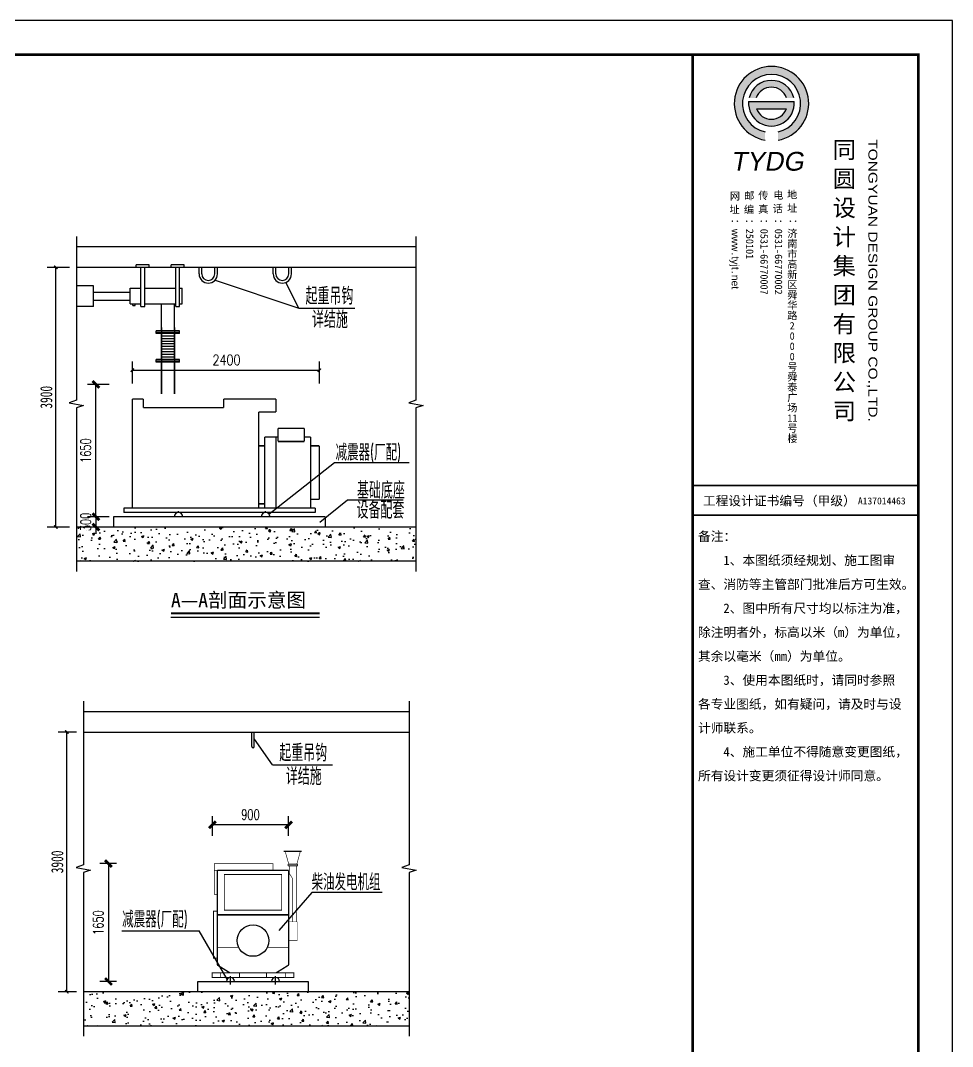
# Model space of a CAD drawing. Extents: x 1680526 to 2359975, y 920307 to 3738831.
# Drawn here: x 1841214 to 1868481, y 949683 to 979707 of the extents above; entities that cross this region are included whole.
import ezdxf

# ---------------------------------------------------------------- set-up
doc = ezdxf.new("R2010")
doc.units = 0
doc.header["$LTSCALE"] = 1000
for name, color, linetype in [('A-PUB_HATCH', 8, 'Continuous'), ('AXIS', 3, 'Continuous'), ('C-人防处理', 61, 'Continuous'), ('c-说明文字', 7, 'Continuous'), ('CAT', 3, 'Continuous'), ('DIM_SYMB', 3, 'Continuous'), ('ECA_TK', 7, 'Continuous'), ('TEL_DIM', 3, 'Continuous'), ('TEL_SYMB', 3, 'Continuous'), ('tk', 7, 'Continuous')]:
    doc.layers.add(name, color=color, linetype=linetype)
doc.styles.add('CCDI_T0G_01', font='arial.ttf')
doc.styles.add('DIM_FONT', font='SIMPLEX', dxfattribs={"width": 0.7, "bigfont": 'GBCBIG'})
doc.styles.add('SUNTXT', font='', dxfattribs={"height": 273})
doc.styles.add('TSSD_Rein', font='Tssdeng.shx', dxfattribs={"width": 0.7, "bigfont": 'hztxt.shx'})
doc.styles.add('tyad', font='swissk.ttf', dxfattribs={"height": 2.5})
doc.styles.add('黑体', font='simhei.ttf', dxfattribs={"height": 10})
doc.styles.add('黑体1_T3', font='simhei.ttf', dxfattribs={"width": 0.7})
doc.styles.get('SUNTXT').set_extended_font_data('SimSun')
doc.dimstyles.new('_TCH_ARCH&&100', dxfattribs={"dimtxt": 350, "dimasz": 100, "dimexe": 250, "dimexo": 300, "dimgap": 100, "dimtad": 1, "dimdec": 0, "dimzin": 0, "dimdsep": 46, "dimtxsty": '黑体1_T3', "dimblk": 'ARCHTICK', "dimcen": 0.09, "dimclrt": 7, "dimazin": 2, "dimtfac": 1, "dimtdec": 0, "dimtix": 1, "dimtmove": 2, "dimatfit": 3, "dimldrblk": 'ARCHTICK', "dimfxl": 0, "dimtolj": 1, "dimtzin": 0, "dimarcsym": 0})
doc.dimstyles.new('DIMN200', dxfattribs={"dimscale": 2, "dimtxt": 300, "dimasz": 200, "dimexe": 250, "dimexo": 300, "dimgap": 150, "dimtad": 1, "dimdec": 0, "dimzin": 0, "dimdsep": 46, "dimtxsty": 'DIM_FONT', "dimblk": 'ARCHTICK', "dimcen": 0.09, "dimclrt": 7, "dimazin": 2, "dimtfac": 1, "dimtdec": 0, "dimtix": 1, "dimtmove": 2, "dimatfit": 3, "dimfxl": 0, "dimtolj": 1, "dimtzin": 0, "dimarcsym": 0})

# ---------------------------------------------------------------- blocks, each defined once
blk = doc.blocks.new('_ArchTick')
at = {"color": 0, "linetype": 'ByBlock', "const_width": 0.4}
blk.add_lwpolyline([(-0.5, -0.5), (0.5, 0.5)], dxfattribs=at)
blk = doc.blocks.new('*D59')
at = {"layer": 'AXIS', "color": 0}
for p, q in [((1843809, 969056), (1843171, 969056)), ((1843809, 965182), (1843171, 965182))]:
    blk.add_line(p, q, dxfattribs=at)
at = {"layer": 'AXIS', "color": 0, "lineweight": -2}
blk.add_line((1843421, 965182), (1843421, 969056), dxfattribs=at)
at = {"layer": 'Defpoints', "color": 0}
for p in [(1843421, 969056), (1844109, 969056), (1844109, 965182)]:
    blk.add_point(p, dxfattribs=at)
at = {"layer": 'AXIS', "color": 0, "lineweight": -2, "xscale": 200, "yscale": 200, "zscale": 200}
for p, rotation in [((1843421, 969056), 90), ((1843421, 965182), 270)]:
    blk.add_blockref('_ArchTick', p, dxfattribs=dict(at, rotation=rotation))
at = {"layer": 'AXIS', "color": 7, "lineweight": -3, "insert": (1843121, 967119), "char_height": 300, "attachment_point": 5, "rotation": 90, "style": 'DIM_FONT'}
blk.add_mtext('\\A1;1650', dxfattribs=at)
blk = doc.blocks.new('*D60')
at = {"layer": 'AXIS', "color": 0, "lineweight": -2}
for p, q in [((1843421, 965182), (1843421, 965382)), ((1843809, 965182), (1843171, 965182)), ((1843421, 965182), (1843421, 964882)), ((1843809, 964882), (1843171, 964882)), ((1843421, 964882), (1843421, 964682))]:
    blk.add_line(p, q, dxfattribs=at)
at = {"layer": 'Defpoints', "color": 0}
for p in [(1844109, 965182), (1843421, 964882), (1844109, 964882)]:
    blk.add_point(p, dxfattribs=at)
at = {"layer": 'AXIS', "color": 0, "lineweight": -2, "xscale": 200, "yscale": 200, "zscale": 200}
for p, rotation in [((1843421, 965182), 270), ((1843421, 964882), 90)]:
    blk.add_blockref('_ArchTick', p, dxfattribs=dict(at, rotation=rotation))
at = {"layer": 'AXIS', "color": 7, "lineweight": -3, "insert": (1843121, 965032), "char_height": 300, "attachment_point": 5, "rotation": 90, "style": 'DIM_FONT'}
blk.add_mtext('\\A1;300', dxfattribs=at)
blk = doc.blocks.new('*D61')
at = {"layer": 'AXIS', "color": 0, "lineweight": -2}
for p, q in [((1846827, 955845), (1846827, 956418)), ((1849055, 955845), (1849055, 956418)), ((1849055, 956168), (1846827, 956168))]:
    blk.add_line(p, q, dxfattribs=at)
at = {"layer": 'Defpoints', "color": 0}
for p in [(1846827, 956168), (1846827, 955545), (1849055, 955545)]:
    blk.add_point(p, dxfattribs=at)
at = {"layer": 'AXIS', "color": 0, "lineweight": -2, "xscale": 200, "yscale": 200, "zscale": 200, "rotation": 180}
blk.add_blockref('_ArchTick', (1846827, 956168), dxfattribs=at)
at = {"layer": 'AXIS', "color": 0, "lineweight": -2, "xscale": 200, "yscale": 200, "zscale": 200}
blk.add_blockref('_ArchTick', (1849055, 956168), dxfattribs=at)
at = {"layer": 'AXIS', "color": 7, "lineweight": -3, "insert": (1847941, 956468), "char_height": 300, "attachment_point": 5, "style": 'DIM_FONT'}
blk.add_mtext('\\A1;900', dxfattribs=at)
blk = doc.blocks.new('*D62')
at = {"layer": 'AXIS', "color": 0}
for p, q in [((1844017, 955034), (1843537, 955034)), ((1844017, 951585), (1843537, 951585))]:
    blk.add_line(p, q, dxfattribs=at)
at = {"layer": 'AXIS', "color": 0, "lineweight": -2}
blk.add_line((1843787, 955034), (1843787, 951585), dxfattribs=at)
at = {"layer": 'Defpoints', "color": 0}
for p in [(1844317, 955034), (1843787, 951585), (1844317, 951585)]:
    blk.add_point(p, dxfattribs=at)
at = {"layer": 'AXIS', "color": 0, "lineweight": -2, "xscale": 200, "yscale": 200, "zscale": 200}
for p, rotation in [((1843787, 955034), 90), ((1843787, 951585), 270)]:
    blk.add_blockref('_ArchTick', p, dxfattribs=dict(at, rotation=rotation))
at = {"layer": 'AXIS', "color": 7, "lineweight": -3, "insert": (1843487, 953309), "char_height": 300, "attachment_point": 5, "rotation": 90, "style": 'DIM_FONT'}
blk.add_mtext('\\A1;1650', dxfattribs=at)
blk = doc.blocks.new('*D63')
at = {"layer": 'Defpoints', "color": 0}
for p in [(1842566, 958885), (1843151, 958885), (1843151, 951285)]:
    blk.add_point(p, dxfattribs=at)
at = {"layer": 'TEL_DIM', "color": 0, "lineweight": -2}
for p, q in [((1842851, 958885), (1842316, 958885)), ((1842566, 951285), (1842566, 958885)), ((1842851, 951285), (1842316, 951285))]:
    blk.add_line(p, q, dxfattribs=at)
at = {"layer": 'TEL_DIM', "color": 0, "lineweight": -2, "xscale": 100, "yscale": 100, "zscale": 100}
for p, rotation in [((1842566, 958885), 90), ((1842566, 951285), 270)]:
    blk.add_blockref('_ArchTick', p, dxfattribs=dict(at, rotation=rotation))
at = {"layer": 'TEL_DIM', "color": 7, "insert": (1842290, 955085), "char_height": 350, "attachment_point": 5, "rotation": 90, "style": '黑体1_T3'}
blk.add_mtext('\\A1;3900', dxfattribs=at)
blk = doc.blocks.new('*D64')
at = {"layer": 'Defpoints', "color": 0}
for p in [(1842246, 972482), (1842949, 972482), (1842949, 964882)]:
    blk.add_point(p, dxfattribs=at)
at = {"layer": 'TEL_DIM', "color": 0, "lineweight": -2}
for p, q in [((1842649, 972482), (1841996, 972482)), ((1842246, 964882), (1842246, 972482)), ((1842649, 964882), (1841996, 964882))]:
    blk.add_line(p, q, dxfattribs=at)
at = {"layer": 'TEL_DIM', "color": 0, "lineweight": -2, "xscale": 100, "yscale": 100, "zscale": 100}
for p, rotation in [((1842246, 972482), 90), ((1842246, 964882), 270)]:
    blk.add_blockref('_ArchTick', p, dxfattribs=dict(at, rotation=rotation))
at = {"layer": 'TEL_DIM', "color": 7, "insert": (1841969, 968682), "char_height": 350, "attachment_point": 5, "rotation": 90, "style": '黑体1_T3'}
blk.add_mtext('\\A1;3900', dxfattribs=at)
blk = doc.blocks.new('10B_A1E图框')
h = blk.add_hatch(color=256)
h.paths.add_polyline_path([(786.16, 558.97), (786.16, 561.39, -8.823966), (789.97, 561.39), (789.97, 558.98, 11.333343)])
h.paths.add_polyline_path([(781.52, 571.34), (783.6, 571.34, -0.711417), (792.46, 571.34), (794.54, 571.34, 0.79114)], flags=17)
h.paths.add_polyline_path([(781.36, 570.26, 1.071858), (794.7, 570.26)], flags=17)
h.paths.add_polyline_path([(792.44, 568.2, -0.701619), (783.62, 568.2)], flags=16)
for p, q in [((765, 184), (765, 584)), ((765, 184), (765, 584)), ((765, 184), (765, 584)), ((781.36, 570.26), (794.7, 570.26)), ((783.62, 568.2), (792.44, 568.2))]:
    blk.add_line(p, q)
at = {"const_width": 0.5}
blk.add_lwpolyline([(831, 457.96), (765, 457.96)], dxfattribs=at)
blk.add_lwpolyline([(831, 457.96), (765, 457.96)], dxfattribs=at)
for centre, radius, start, end in [((788.05, 569.69), 10.88, 280.1324, 259.9627), ((788.05, 569.69), 8.52, 282.9926, 257.1302), ((788.03, 569.8), 6.69, 13.3022, 166.6978), ((788.03, 569.8), 4.69, 19.1426, 160.8574), ((788.03, 569.8), 6.69, 176.0272, 3.9728), ((788.03, 569.8), 4.69, 199.8915, 340.1085)]:
    blk.add_arc(centre, radius, start, end)
at = {"layer": 'ECA_TK'}
blk.add_lwpolyline([(0, 0), (841, 0), (841, 594), (0, 594)], close=True, dxfattribs=at)
at = {"layer": 'ECA_TK', "const_width": 0.8}
blk.add_lwpolyline([(831, 10), (831, 584), (18, 584), (18, 10)], close=True, dxfattribs=at)
at = {"layer": 'ECA_TK'}
for points, const_width in [([(765, 10), (765, 584)], 0.8), ([(765, 457.96), (831, 457.96)], 0.5), ([(765, 449.25), (831, 449.25)], 0.5)]:
    blk.add_lwpolyline(points, dxfattribs=dict(at, const_width=const_width))
for s, height, style, p in [('同', 5, '黑体', (805.94, 553.7)), ('圆', 5, '黑体', (805.94, 545.2)), ('网', 2.18, 'SUNTXT', (775.88, 541.55)), ('邮', 2.18, 'SUNTXT', (780.08, 541.58)), ('传', 2.18, 'SUNTXT', (784.17, 541.71)), ('电', 2.18, 'SUNTXT', (788.57, 541.81)), ('地', 2.18, 'SUNTXT', (792.61, 541.93)), ('址', 2.18, 'SUNTXT', (792.62, 537.99)), ('设', 5, '黑体', (805.94, 536.7)), ('址', 2.18, 'SUNTXT', (775.74, 537.6)), ('编', 2.18, 'SUNTXT', (779.97, 537.57)), ('真', 2.18, 'SUNTXT', (784.17, 537.71)), ('话', 2.18, 'SUNTXT', (788.39, 537.86)), ('济', 2.18, 'SUNTXT', (792.67, 530.58)), ('计', 5, '黑体', (805.94, 528.2)), ('南', 2.18, 'SUNTXT', (792.67, 527.58)), ('市', 2.18, 'SUNTXT', (792.67, 524.58)), ('集', 5, '黑体', (805.94, 519.7)), ('高', 2.18, 'SUNTXT', (792.67, 521.58)), ('新', 2.18, 'SUNTXT', (792.67, 518.58)), ('区', 2.18, 'SUNTXT', (792.67, 515.58)), ('团', 5, '黑体', (805.94, 511.2)), ('舜', 2.18, 'SUNTXT', (792.67, 512.58)), ('华', 2.18, 'SUNTXT', (792.67, 509.58)), ('路', 2.18, 'SUNTXT', (792.67, 506.58)), ('有', 5, '黑体', (805.94, 502.7)), ('2', 2.18, 'SUNTXT', (793.36, 503.58)), ('0', 2.18, 'SUNTXT', (793.36, 500.58)), ('0', 2.18, 'SUNTXT', (793.36, 497.58)), ('限', 5, '黑体', (805.94, 494.2)), ('0', 2.18, 'SUNTXT', (793.36, 494.58)), ('号', 2.18, 'SUNTXT', (792.67, 491.58)), ('舜', 2.18, 'SUNTXT', (792.67, 488.58)), ('公', 5, '黑体', (805.94, 485.7)), ('泰', 2.18, 'SUNTXT', (792.67, 485.58)), ('广', 2.18, 'SUNTXT', (792.67, 482.58)), ('场', 2.18, 'SUNTXT', (792.67, 479.58)), ('司', 5, '黑体', (805.94, 477.2)), ('11', 2.18, 'SUNTXT', (792.67, 476.58)), ('号', 2.18, 'SUNTXT', (792.67, 473.58)), ('楼', 2.18, 'SUNTXT', (792.69, 470.58))]:
    blk.add_text(s, height=height, dxfattribs=dict(style=style)).set_placement(p)
at = {"style": 'CCDI_T0G_01', "width": 1.25}
blk.add_text('TONGYUAN DESIGN GROUP CO.,LTD.', height=2.6, rotation=270, dxfattribs=at).set_placement((816.42, 559.28))
at = {"style": 'tyad', "oblique": 10}
blk.add_text('TYDG', height=5.5, dxfattribs=at).set_placement((776.12, 550.06))
at = {"char_height": 2.18, "width": 39.1789, "attachment_point": 1, "rotation": 270, "style": 'SUNTXT'}
for s, insert in [('：{\\fArial|b0|i0|c134|p32;www}.{\\fArial|b0|i0|c134|p32;tyjt}.{\\fArial|b0|i0|c134|p32;net\\fArial|b0|i0|c0|p32;}', (778.56, 536.02)), ('：250101', (782.78, 536.02)), ('：0531-66770007', (787, 536.02)), ('：0531-66770002', (791.22, 536.02)), ('：', (795.56, 536.02))]:
    blk.add_mtext(s, dxfattribs=dict(at, insert=insert))
at = {"layer": 'ECA_TK', "linetype": 'Continuous', "style": 'SUNTXT'}
for s, height, p in [('工程设计证书编号（甲级）', 2.7342, (767.97, 452.09)), ('A137014463', 2.051, (813.34, 452.39))]:
    blk.add_text(s, height=height, dxfattribs=at).set_placement(p)
at = {"layer": 'ECA_TK', "style": 'SUNTXT'}
for s, p in [('备注：', (766.54, 441.68)), ('    1、本图纸须经规划、施工图审', (766.54, 434.68)), ('查、消防等主管部门批准后方可生效。', (766.54, 427.66)), ('    2、图中所有尺寸均以标注为准，', (766.54, 420.65)), ('除注明者外，标高以米（m）为单位，', (766.54, 413.62)), ('其余以毫米（mm）为单位。', (766.54, 406.61)), ('    3、使用本图纸时，请同时参照', (766.54, 399.6)), ('各专业图纸，如有疑问，请及时与设', (766.54, 392.61)), ('计师联系。', (766.54, 385.63)), ('    4、施工单位不得随意变更图纸，', (766.54, 378.63)), ('所有设计变更须征得设计师同意。', (766.54, 371.62))]:
    blk.add_text(s, height=2.73, dxfattribs=at).set_placement(p)

msp = doc.modelspace()

# ---------------------------------------------------------------- hatches: boundary and pattern name
at = {"layer": 'A-PUB_HATCH'}
h = msp.add_hatch(dxfattribs=at)
h.set_pattern_fill('混凝土', color=3, scale=100, style=0)
h.set_pattern_definition([(50, (-54539, -544151.4), (717.26018, -62.75213), [75, -825]), (355, (-54539, -544151.4), (-138.75133, 752.19213), [60, -660]), (100.4514, (-54479.25, -544156.6), (578.50938, 689.43954), [63.7402, -701.14211]), (46.1842, (-54539, -543951.4), (1067.24105, -165.519), [112.5, -1237.5]), (96.6356, (-54450.1, -543965.2), (934.6627, 974.11787), [95.6103, -1051.713]), (351.1842, (-54539, -543951.4), (934.66195, 974.1186), [90, -990]), (21, (-54439, -544001.4), (596.90705, -402.61889), [75, -825]), (326, (-54439, -544001.4), (243.31533, 725.15005), [60, -660]), (71.4514, (-54389.3, -544034.96), (840.22263, 322.5305), [63.7402, -701.14211]), (37.5, (-54539.02, -544151.4), (12.159855, 332.893854), [0, -652, 0, -670, 0, -662.5]), (7.5, (-54539.02, -544151.4), (263.06954, 394.41171), [0, -382, 0, -637, 0, -252.5]), (327.5, (-54762.02, -544151.4), (533.822436, -22.554872), [0, -250, 0, -780, 0, -1035]), (317.5, (-54862, -544151.4), (583.18617, 100.10498), [0, -325, 0, -518, 0, -735])])
h.paths.add_polyline_path([(1842849.4, 963881.6), (1852782, 963881.6), (1852782, 964881.6), (1842849.4, 964881.6)])
h = msp.add_hatch(dxfattribs=at)
h.set_pattern_fill('混凝土', color=3, scale=100, style=0)
h.set_pattern_definition([(50, (351191.7, 962358), (717.26018, -62.75213), [75, -825]), (355, (351191.7, 962358), (-138.75133, 752.19213), [60, -660]), (100.4514, (351251.5, 962352.76), (578.50938, 689.43954), [63.7402, -701.1421]), (46.1842, (351191.7, 962558), (1067.24105, -165.519), [112.5, -1237.5]), (96.6356, (351280.6, 962544.2), (934.6627, 974.1179), [95.6103, -1051.713]), (351.1842, (351191.7, 962558), (934.66195, 974.1186), [90, -990]), (21, (351291.7, 962508), (596.90705, -402.6189), [75, -825]), (326, (351291.7, 962508), (243.31533, 725.15005), [60, -660]), (71.4514, (351341.45, 962474.4), (840.22263, 322.5305), [63.7402, -701.1421]), (37.5, (351191.7, 962357.98), (12.159855, 332.893854), [0, -652, 0, -670, 0, -662.5]), (7.5, (351191.7, 962358), (263.06954, 394.41171), [0, -382, 0, -637, 0, -252.5]), (327.5, (350968.7, 962357.98), (533.822436, -22.55487), [0, -250, 0, -780, 0, -1035]), (317.5, (350868.7, 962358), (583.18617, 100.10498), [0, -325, 0, -518, 0, -735])])
h.paths.add_polyline_path([(1843051.4, 951284.6), (1843051.4, 950284.6), (1852580, 950284.6), (1852580, 951284.6)])

# ---------------------------------------------------------------- linework, layer by layer
at = {"color": 3, "lineweight": -3}
for p, q in [((1852782, 973081.6), (1842849.4, 973081.6)), ((1844598, 972481.6), (1844598, 972558)), ((1844979.8, 972558), (1844598, 972558)), ((1844979.8, 972481.6), (1844979.8, 972558)), ((1845621.6, 972481.6), (1845621.6, 972558)), ((1846003.4, 972558), (1845621.6, 972558)), ((1846003.4, 972481.6), (1846003.4, 972558)), ((1852782, 972481.6), (1842849.4, 972481.6)), ((1844731.7, 971336.2), (1844731.7, 972481.6)), ((1844846.2, 971336.2), (1844846.2, 972481.6)), ((1845755.2, 971336.2), (1845755.2, 972481.6)), ((1845869.7, 971336.2), (1845869.7, 972481.6)), ((1846439.2, 972290.7), (1846439.2, 972481.6)), ((1846515.6, 972290.7), (1846515.6, 972481.6)), ((1846897.4, 972290.7), (1846897.4, 972481.6)), ((1846973.7, 972290.7), (1846973.7, 972481.6)), ((1848605.9, 972290.7), (1848605.9, 972481.6)), ((1848682.2, 972290.7), (1848682.2, 972481.6)), ((1849064.1, 972290.7), (1849064.1, 972481.6)), ((1849140.4, 972290.7), (1849140.4, 972481.6)), ((1843349.7, 971947.1), (1842849.4, 971947.1)), ((1843349.7, 971336.2), (1843349.7, 971947.1)), ((1843349.7, 971756.2), (1844418.8, 971756.2)), ((1844418.8, 971412.6), (1844418.8, 971870.7)), ((1844418.8, 971870.7), (1844731.7, 971870.7)), ((1844846.2, 971870.7), (1845755.2, 971870.7)), ((1845869.7, 971870.7), (1845946.1, 971870.7)), ((1845946.1, 971412.6), (1845946.1, 971870.7)), ((1843349.7, 971336.2), (1842849.4, 971336.2)), ((1843349.7, 971527.1), (1844418.8, 971527.1)), ((1844418.8, 971412.6), (1844731.7, 971412.6)), ((1844495.2, 971363.5), (1844495.2, 971412.6)), ((1844495.2, 971363.5), (1844571.6, 971363.5)), ((1844571.6, 971363.5), (1844571.6, 971412.6)), ((1844731.7, 971336.2), (1844846.2, 971336.2)), ((1844846.2, 971412.6), (1845755.2, 971412.6)), ((1845335.2, 970623.4), (1845335.2, 971412.6)), ((1845717, 970623.4), (1845717, 971412.6)), ((1845755.2, 971336.2), (1845869.7, 971336.2)), ((1845869.7, 971412.6), (1845946.1, 971412.6)), ((1845335.2, 970725.3), (1845335.2, 968782)), ((1845717, 970725.3), (1845717, 968782)), ((1845182.5, 970547.1), (1845182.5, 970623.4)), ((1845869.7, 970623.4), (1845182.5, 970623.4)), ((1845182.5, 970585.3), (1845869.7, 970585.3)), ((1845869.7, 970547.1), (1845182.5, 970547.1)), ((1845335.2, 969783.4), (1845335.2, 970547.1)), ((1845717, 970470.7), (1845335.2, 970470.7)), ((1845717, 970394.3), (1845335.2, 970394.3)), ((1845717, 969783.4), (1845717, 970547.1)), ((1845869.7, 970547.1), (1845869.7, 970623.4)), ((1845717, 970318), (1845335.2, 970318)), ((1845717, 970241.6), (1845335.2, 970241.6)), ((1845717, 970165.3), (1845335.2, 970165.3)), ((1845717, 970088.9), (1845335.2, 970088.9)), ((1845717, 970012.5), (1845335.2, 970012.5)), ((1845717, 969936.2), (1845335.2, 969936.2)), ((1845717, 969859.8), (1845335.2, 969859.8)), ((1845182.5, 969707.1), (1845182.5, 969783.4)), ((1845869.7, 969783.4), (1845182.5, 969783.4)), ((1845182.5, 969745.3), (1845869.7, 969745.3)), ((1845869.7, 969707.1), (1845182.5, 969707.1)), ((1845335.2, 968782), (1845335.2, 969707.1)), ((1845717, 968782), (1845717, 969707.1)), ((1845869.7, 969707.1), (1845869.7, 969783.4)), ((1844231.5, 965436.2), (1844231.5, 965308.9)), ((1849831.5, 965436.2), (1844231.5, 965436.2)), ((1849831.5, 965308.9), (1844231.5, 965308.9)), ((1845835.1, 965308.9), (1845835.1, 965348.2)), ((1848385.5, 965308.9), (1848385.5, 965348.2)), ((1849831.5, 965436.2), (1849831.5, 965308.9)), ((1843931, 965181.6), (1843931, 964881.6)), ((1850130.6, 965181.6), (1843931, 965181.6)), ((1850130.6, 965181.6), (1850130.6, 964881.6)), ((1852782, 964881.6), (1842849.4, 964881.6)), ((1852782, 963881.6), (1842849.4, 963881.6)), ((1852580, 951284.6, 503736.4), (1843051.4, 951284.6, 503736.4))]:
    msp.add_line(p, q, dxfattribs=at)
at = {"color": 3}
for p, q in [((1843051.4, 959484.6), (1852580, 959484.6)), ((1843051.4, 958884.6), (1852580, 958884.6)), ((1847977.5, 958458.1), (1847977.5, 958884.6)), ((1848053.9, 958458.1), (1848053.9, 958884.6)), ((1847357, 951498.6), (1847357, 951739.3)), ((1848674.4, 951498.6), (1848674.4, 951739.3)), ((1843051.4, 950284.6), (1852580, 950284.6))]:
    msp.add_line(p, q, dxfattribs=at)
at = {"color": 3, "const_width": 40}
for points in [[(1844486.1, 968631.1), (1844486.1, 965436.2)], [(1844804.2, 968631.1), (1844486.1, 968631.1)], [(1844804.2, 968631.1), (1844804.2, 968376.6)], [(1847158.8, 968631.1), (1847158.8, 968376.6)], [(1848686.1, 968631.1), (1847158.8, 968631.1)], [(1848686.1, 968631.1), (1848686.1, 968249.3)], [(1847158.8, 968376.6), (1844804.2, 968376.6)], [(1848177, 968249.3), (1848177, 965436.2)], [(1848686.1, 968249.3), (1848177, 968249.3)], [(1849513.3, 967769.1), (1848749.7, 967769.1)], [(1848749.7, 967769.1), (1848749.7, 967387.3)], [(1849513.3, 967769.1), (1849513.3, 967387.3)], [(1848357.6, 967514.6), (1848357.6, 965436.2)], [(1848749.7, 967514.6), (1848357.6, 967514.6)], [(1848686.1, 967514.6), (1848686.1, 965436.2)], [(1849513.3, 967387.3), (1848749.7, 967387.3)], [(1849704.2, 967514.6), (1849513.3, 967514.6)], [(1849704.2, 965436.2), (1849704.2, 967514.6)], [(1848357.6, 967260), (1848177, 967260)], [(1849704.2, 967260), (1849958.8, 967260)], [(1849958.8, 965690.7), (1849958.8, 967260)], [(1849704.2, 965690.7), (1849958.8, 965690.7)], [(1848357.6, 965563.5), (1848177, 965563.5)], [(1846968.7, 954839.7), (1846968.7, 952068.2)], [(1849062.6, 954839.7), (1846968.7, 954839.7)], [(1849062.6, 954839.7), (1849062.6, 952068.2)], [(1846968.7, 953534.9), (1849062.6, 953534.9)], [(1846968.7, 952068.2), (1847335.5, 951839.2)], [(1849062.6, 952068.2), (1848695.8, 951839.2)]]:
    msp.add_lwpolyline(points, dxfattribs=at)
at = {"color": 3, "linetype": 'Continuous'}
for points, const_width in [([(1848915.7, 955406.8), (1849443.1, 955406.8)], 18), ([(1848915.7, 955384.1), (1849443.1, 955384.1)], 18), ([(1849060.8, 955022.4), (1848959.7, 955384.1)], 18), ([(1849399.1, 955384.1), (1849298, 955022.4)], 18), ([(1849037.1, 954965.2), (1849037.1, 955022.4)], 18), ([(1849037.1, 955022.4), (1849321.7, 955022.4)], 18), ([(1849037.1, 954993.8), (1849321.7, 954993.8)], 18), ([(1849037.1, 954965.2), (1849321.7, 954965.2)], 18), ([(1849079.1, 954965.2), (1849079.1, 954742.8)], 18), ([(1849279.7, 954965.2), (1849279.7, 953330.8)], 18), ([(1849321.7, 955022.4), (1849321.7, 954965.2)], 18), ([(1849162.8, 954612.9), (1849079.1, 954742.8)], 18), ([(1849162.8, 954612.9), (1849162.8, 953330.8)], 18), ([(1846968.7, 952584.3), (1847600.2, 952584.3)], 27.9), ([(1848431.2, 952584.3), (1849062.6, 952584.3)], 27.9), ([(1846820.1, 951703.8), (1846820.1, 951839.2), (1849211.3, 951839.2), (1849211.3, 951703.8), (1846820.1, 951703.8)], 33.8), ([(1847069.7, 951839.2), (1847069.7, 951703.8)], 27.9), ([(1847617, 951839.2), (1847617, 951703.8)], 27.9), ([(1848414.4, 951839.2), (1848414.4, 951703.8)], 27.9), ([(1848961.7, 951839.2), (1848961.7, 951703.8)], 27.9)]:
    msp.add_lwpolyline(points, dxfattribs=dict(at, const_width=const_width))
for points, const_width in [([(1846883.2, 954839.7), (1848597.9, 954839.7), (1848597.9, 955034.1), (1846883.2, 955034.1)], 22.3), ([(1846968.7, 954136.1), (1846883.2, 954136.1), (1846883.2, 954839.7), (1846968.7, 954839.7)], 22.3), ([(1847178.1, 954716.1), (1848853.2, 954716.1), (1848853.2, 953672.3), (1847178.1, 953672.3)], 22.3), ([(1846968.7, 952265.5), (1846861.9, 952265.5), (1846861.9, 953642.7), (1846968.7, 953642.7)], 27.9), ([(1849307.5, 952777.5), (1849062.6, 952777.5), (1849062.6, 953330.6), (1849307.5, 953330.6)], 18)]:
    msp.add_lwpolyline(points, close=True, dxfattribs=dict(at, const_width=const_width))
at = {"color": 3, "lineweight": -3, "elevation": 503736.4}
msp.add_lwpolyline([(1846402, 951584.6), (1849629.4, 951584.6), (1849629.4, 951284.6), (1846402, 951284.6)], close=True, dxfattribs=at)
at = {"color": 3, "lineweight": -3}
for centre, radius, start, end in [((1846706.5, 972290.7), 267.3, 180, 0), ((1846706.5, 972290.7), 190.9, 180, 0), ((1848873.2, 972290.7), 267.3, 180, 0), ((1848873.2, 972290.7), 190.9, 180, 0), ((1845835.1, 965181.6), 127.3, 0, 180), ((1848385.5, 965181.6), 127.3, 0, 180)]:
    msp.add_arc(centre, radius, start, end, dxfattribs=at)
at = {"color": 3}
for centre in [(1847357, 951584.6), (1848674.4, 951584.6)]:
    msp.add_arc(centre, 117.1, 0, 180, dxfattribs=at)
msp.add_ellipse((1848015.7, 958463.6), major_axis=(38.6, 0), ratio=0.9626128, start_param=3.289963, end_param=6.134815, dxfattribs=at)
at = {"layer": 'A-PUB_HATCH', "color": 3}
msp.add_circle((1848015.7, 952780), 459.2, dxfattribs=at)
at = {"layer": 'AXIS', "color": 3, "lineweight": -3}
for p, q in [((1844486.1, 969086.1), (1844486.1, 969723.5)), ((1849958.8, 969086.1), (1849958.8, 969723.5)), ((1844486.1, 969473.5), (1849958.8, 969473.5))]:
    msp.add_line(p, q, dxfattribs=at)
at = {"layer": 'C-人防处理', "color": 3, "lineweight": -3}
for p, q in [((1846906.1, 972113), (1849358.4, 971289.1)), ((1849358.4, 971289.1), (1848971.4, 972042.2)), ((1849358.4, 971289.1), (1850995, 971289.1)), ((1850783.6, 965670.5), (1849971.9, 965019.8)), ((1852407.3, 965670.5), (1850783.6, 965670.5))]:
    msp.add_line(p, q, dxfattribs=at)
at = {"layer": 'c-说明文字', "color": 3, "linetype": 'Continuous'}
for p, q in [((1848483, 965263.4), (1850398.4, 966770.9)), ((1850398.4, 966770.9), (1852584.8, 966770.9)), ((1848590.6, 957920.7), (1848062.2, 958673.8)), ((1848590.6, 957920.7), (1850342.3, 957920.7)), ((1849735.6, 954187.1, 503736.4), (1848771, 953080.8, 503736.4)), ((1851791.4, 954187.1, 503736.4), (1849735.6, 954187.1, 503736.4)), ((1844176.7, 953066.4, 503736.4), (1846440.4, 953066.4, 503736.4)), ((1847260.9, 951651.6), (1846440.4, 953066.4))]:
    msp.add_line(p, q, dxfattribs=at)
at = {"layer": 'DIM_SYMB', "ltscale": 0.8, "const_width": 56}
msp.add_lwpolyline([(1845616, 962362), (1849962.3, 962362)], dxfattribs=at)
at = {"layer": 'DIM_SYMB', "ltscale": 0.8}
msp.add_lwpolyline([(1845616, 962250), (1849962.3, 962250)], dxfattribs=at)
at = {"layer": 'TEL_SYMB', "color": 3, "lineweight": -3}
for points in [[(1842849.4, 973381.6), (1842849.4, 968594.1), (1842639.4, 968517.7), (1843059.4, 968443.6), (1842849.4, 968369.1), (1842849.4, 963581.6)], [(1852782, 973381.6), (1852782, 968594.1), (1852572, 968517.7), (1852992, 968443.6), (1852782, 968369.1), (1852782, 963581.6)], [(1843051.4, 959784.6), (1843051.4, 954997.1), (1842841.4, 954920.7), (1843261.4, 954846.6), (1843051.4, 954772.1), (1843051.4, 949984.6)], [(1852580, 959784.6), (1852580, 954997.1), (1852370, 954920.7), (1852790, 954846.6), (1852580, 954772.1), (1852580, 949984.6)]]:
    msp.add_lwpolyline(points, dxfattribs=at)

# ---------------------------------------------------------------- block references
at = {"layer": 'AXIS', "color": 3, "lineweight": -3, "xscale": 100, "yscale": 100, "zscale": 100, "rotation": 180}
msp.add_blockref('_ArchTick', (1844486.1, 969473.5), dxfattribs=at)
at = {"layer": 'AXIS', "color": 3, "lineweight": -3, "xscale": 100, "yscale": 100, "zscale": 100}
msp.add_blockref('_ArchTick', (1849958.8, 969473.5), dxfattribs=at)
at = {"layer": 'tk', "xscale": 100, "yscale": 100, "zscale": 100}
msp.add_blockref('10B_A1E图框', (1784380.5, 920307), dxfattribs=at)

# ---------------------------------------------------------------- texts
at = {"layer": 'C-人防处理', "color": 3, "lineweight": -3, "style": 'TSSD_Rein', "width": 0.7}
for s, p in [('起重吊钩', (1849552.2, 971391.9)), ('详结施', (1849742.2, 970704.8)), ('基础底座', (1851058.1, 965704.4)), ('设备配套', (1851044.4, 965127.7)), ('起重吊钩', (1848784.3, 958023.5)), ('详结施', (1848974.3, 957336.4))]:
    msp.add_text(s, height=500, rotation=360, dxfattribs=at).set_placement(p)
at = {"layer": 'c-说明文字', "color": 3, "linetype": 'Continuous', "style": 'TSSD_Rein', "width": 0.7}
for s, p in [('减震器(厂配)', (1850431.4, 966827.4)), ('柴油发电机组', (1849729.6, 954252.3)), ('减震器(厂配)', (1844187.8, 953161.9))]:
    msp.add_text(s, height=480, dxfattribs=at).set_placement(p)
at = {"layer": 'CAT', "color": 3, "style": 'DIM_FONT', "width": 0.8}
msp.add_text('2400', height=300, dxfattribs=at).set_placement((1846828.5, 969623.5))
at = {"layer": 'DIM_SYMB', "color": 7, "style": '黑体'}
msp.add_text('A—A剖面示意图 ', height=420.59, dxfattribs=at).set_placement((1845616, 962537.8))

# ---------------------------------------------------------------- dimensions: what is measured, and where the dimension line sits
at = {"layer": 'AXIS', "color": 3, "lineweight": -3}
for base, p1, p2, angle, picture, middle in [((1843421.2, 969056.2), (1844108.6, 965181.6), (1844108.6, 969056.2), 90, '*D59', (1843121.2, 967118.9)), ((1843787.5, 951584.6, 503736.4), (1844316.5, 955034.1, 503736.4), (1844316.5, 951584.6, 503736.4), 270, '*D62', (1843487.5, 953309.3, 503736.4))]:
    dim = msp.add_linear_dim(base=base, p1=p1, p2=p2, angle=angle, text='1650', dimstyle='DIMN200', override={"dimscale": 1, "dimlwe": 65535}, dxfattribs=at)
    dim.commit()
    dim.dimension.update_dxf_attribs({"geometry": picture, "text_midpoint": middle})
dim = msp.add_linear_dim(base=(1843421.2, 964881.6), p1=(1844108.6, 965181.6), p2=(1844108.6, 964881.6), angle=90, dimstyle='DIMN200', override={"dimscale": 1}, dxfattribs=at)
dim.commit()
dim.dimension.update_dxf_attribs({"geometry": '*D60', "text_midpoint": (1843121.2, 965031.6)})
dim = msp.add_linear_dim(base=(1846827.4, 956168), p1=(1849054.7, 955544.9), p2=(1846827.4, 955544.9), text='900', dimstyle='DIMN200', override={"dimscale": 1}, dxfattribs=at)
dim.commit()
dim.dimension.update_dxf_attribs({"geometry": '*D61', "text_midpoint": (1847941, 956468)})
at = {"layer": 'TEL_DIM', "color": 3}
for p1, p2, distance, picture, middle in [((1842949.4, 964881.6), (1842949.4, 972481.6), 703.3, '*D64', (1841969.1, 968681.6)), ((1843151.4, 951284.6), (1843151.4, 958884.6), 584.9, '*D63', (1842289.5, 955084.6))]:
    dim = msp.add_aligned_dim(p1=p1, p2=p2, distance=distance, text='3900', dimstyle='_TCH_ARCH&&100', dxfattribs=at)
    dim.commit()
    dim.dimension.update_dxf_attribs({"geometry": picture, "text_midpoint": middle})

doc.saveas('drawing.dxf')
